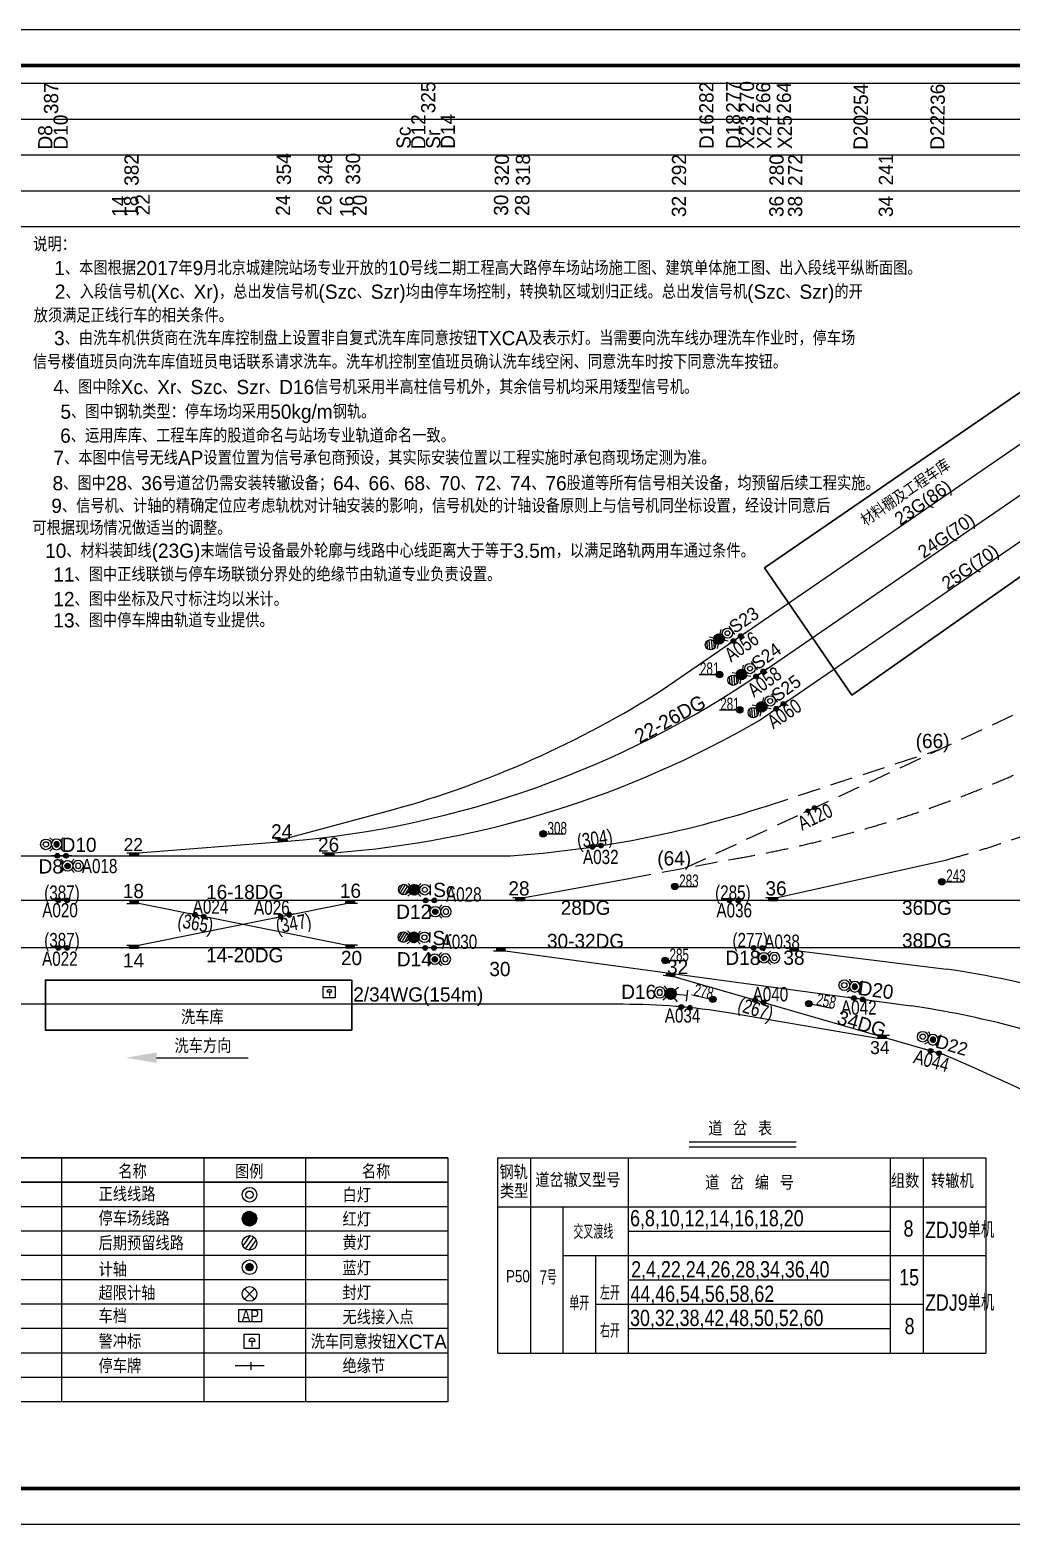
# Model space of a CAD drawing. Header units: inches. Extents: x -1128797 to -980297, y 1991282 to 2033282.
# Drawn here: x -1088030 to -1060446, y 1991282 to 2033282 of the extents above; entities that cross this region are included whole.
import ezdxf
from ezdxf.enums import TextEntityAlignment as Align

# ---------------------------------------------------------------- set-up
doc = ezdxf.new("R2010")
doc.units = ezdxf.units.IN
doc.header["$MEASUREMENT"] = 0
doc.linetypes.add('DASHED', pattern=[19.05, 12.7, -6.35])
for name, color, linetype in [('1', 1, 'Continuous'), ('10号线车辆段', 6, 'Continuous'), ('Kbh主线_左线Xjj', 6, 'Continuous'), ('PUB_TITLE', 4, 'Continuous'), ('ZC-PM-线路', 5, 'Continuous'), ('信号机', 7, 'Continuous'), ('信号电缆径路', 1, 'Continuous'), ('图例说明', 7, 'Continuous'), ('坐标值', 3, 'Continuous'), ('排水沟', 4, 'Continuous'), ('警冲标', 10, 'Continuous')]:
    doc.layers.add(name, color=color, linetype=linetype)
doc.styles.add('XH', font='sss.shx', dxfattribs={"width": 0.8, "height": 600, "bigfont": 'hztxt10.shx'})

# ---------------------------------------------------------------- blocks, each defined once
blk = doc.blocks.new('DC')
at = {"layer": '1', "color": 1}
for p, q in [((-1, 1), (-1, 0)), ((-1, 1), (2, 1)), ((-1, 0.87), (2, 0.87)), ((-1, 0.75), (2, 0.75)), ((-1, 0.62), (2, 0.62)), ((-1, 0.5), (2, 0.5)), ((-1, 0.37), (2, 0.37)), ((-1, 0.25), (2, 0.25)), ((-1, 0.12), (2, 0.12)), ((-1, 0), (2, 0)), ((2, 0), (2, 1))]:
    blk.add_line(p, q, dxfattribs=at)
blk = doc.blocks.new('dc2')
at = {"layer": '1'}
blk.add_line((-0.04, 0.24), (-1.02, 0.24), dxfattribs=at)
at = {"layer": '1', "xscale": 0.2449999999999999, "yscale": 0.2449999999999999, "zscale": 0.2449999999999999, "rotation": 180}
blk.add_blockref('DC', (-0.53, 0.24), dxfattribs=at)
blk = doc.blocks.new('A$C199A22AE')
h = blk.add_hatch(color=256)
edge = h.paths.add_edge_path()
edge.add_arc((0.5, 0.5), 0.5, 0, 360)
blk.add_circle((0.5, 0.5), 0.5)
blk = doc.blocks.new('A$C1831496E')
h = blk.add_hatch(color=256)
edge = h.paths.add_edge_path()
edge.add_arc((-0.02, 0.24), 0.29, 0, 360)
h = blk.add_hatch(color=256)
edge = h.paths.add_edge_path()
edge.add_arc((1.07, 0.24), 0.29, 0, 360)
blk.add_line((1.79, 0.24, 0), (-0.75, 0.24, 0))
for centre in [(-0.02, 0.24, 0), (1.07, 0.24, 0)]:
    blk.add_circle(centre, 0.29)
at = {"extrusion": (0, 0, -1), "xscale": 0.4528741833909234, "yscale": 0.4528741833909234, "zscale": -0.4528741833907494, "rotation": 180}
for p in [(0.25, 0.47, 0), (-0.84, 0.47, 0)]:
    blk.add_blockref('A$C199A22AE', p, dxfattribs=at)
blk = doc.blocks.new('BD')
at = {"layer": '1', "color": 7}
for radius in [1.5, 0.75]:
    blk.add_circle((0, 0), radius, dxfattribs=at)
blk = doc.blocks.new('*X25')
at = {"color": 0}
for p, q in [((-1.5, 0.06), (0.7, 1.33)), ((-1.5, -0.06), (0.8, 1.27)), ((-1.49, 0.18), (0.59, 1.38)), ((-1.49, -0.17), (0.89, 1.21)), ((-1.47, 0.31), (0.47, 1.43)), ((-1.47, -0.27), (0.97, 1.14)), ((-1.45, -0.38), (1.05, 1.07)), ((-1.43, 0.44), (0.33, 1.46)), ((-1.42, -0.48), (1.12, 0.99)), ((-1.39, -0.57), (1.19, 0.92)), ((-1.38, 0.59), (0.18, 1.49)), ((-1.35, -0.66), (1.25, 0.83)), ((-1.3, 0.75), (0, 1.5)), ((-1.3, -0.75), (1.3, 0.75)), ((-1.25, -0.83), (1.35, 0.66)), ((-1.19, -0.92), (1.39, 0.57)), ((-1.17, 0.94), (-0.23, 1.48)), ((-1.12, -0.99), (1.42, 0.48)), ((-1.05, -1.07), (1.45, 0.38)), ((-0.97, -1.14), (1.47, 0.27)), ((-0.89, -1.21), (1.49, 0.17)), ((-0.8, -1.27), (1.5, 0.06)), ((-0.7, -1.33), (1.5, -0.06)), ((-0.59, -1.38), (1.49, -0.18)), ((-0.47, -1.43), (1.47, -0.31)), ((-0.33, -1.46), (1.43, -0.44)), ((-0.18, -1.49), (1.38, -0.59)), ((0, -1.5), (1.3, -0.75)), ((0.23, -1.48), (1.17, -0.94))]:
    blk.add_line(p, q, dxfattribs=at)
blk = doc.blocks.new('A$C76D6792C')
at = {"color": 0}
blk.add_line((0, 0), (-2.64, 0), dxfattribs=at)
at = {"layer": '1', "color": 1}
for p, q in [((-4.89, 0.93), (-5.69, 1.73)), ((-2.23, 1.73), (-3.03, 0.93)), ((-4.89, -0.93), (-5.69, -1.73)), ((-3.03, -0.93), (-2.23, -1.73))]:
    blk.add_line(p, q, dxfattribs=at)
at = {"layer": '1', "color": 7}
blk.add_line((0, -1.32), (0, 1.32), dxfattribs=at)
at = {"layer": '1', "color": 1}
blk.add_circle((-3.96, 0), 1.32, dxfattribs=at)
at = {"layer": '1', "color": 7, "extrusion": (0, 0, -1), "xscale": 0.8797799999993003, "yscale": 0.8797799999993003, "zscale": -0.8797799999999998, "rotation": 180}
blk.add_blockref('BD', (6.6, 0), dxfattribs=at)
at = {"layer": '1', "color": 1, "extrusion": (0, 0, -1), "xscale": 0.8797799999993003, "yscale": 0.8797799999993003, "zscale": -0.8797799999999998, "rotation": 180}
blk.add_blockref('*X25', (3.96, 0), dxfattribs=at)
blk = doc.blocks.new('UD')
at = {"layer": '1', "color": 2}
for p, q in [((0.1149, 1.4857), (-1.3549, -0.6305)), ((0.8607, 1.2175), (-0.8771, -1.2175)), ((1.3386, 0.6378), (-0.1312, -1.4784))]:
    blk.add_line(p, q, dxfattribs=at)
blk.add_circle((0, 0), 1.5, dxfattribs=at)
blk = doc.blocks.new('*X65')
at = {"color": 0}
for p, q in [((-0.75, 0.03), (0.35, 0.66)), ((-0.75, -0.08), (0.45, 0.6)), ((-0.73, 0.15), (0.23, 0.71)), ((-0.73, -0.19), (0.53, 0.53)), ((-0.69, 0.29), (0.09, 0.74)), ((-0.69, -0.29), (0.59, 0.46)), ((-0.65, -0.38), (0.65, 0.38)), ((-0.59, -0.46), (0.69, 0.29)), ((-0.58, 0.47), (-0.12, 0.74)), ((-0.53, -0.53), (0.73, 0.19)), ((-0.45, -0.6), (0.75, 0.08)), ((-0.35, -0.66), (0.75, -0.03)), ((-0.23, -0.71), (0.73, -0.15)), ((-0.09, -0.74), (0.69, -0.29)), ((0.12, -0.74), (0.58, -0.47))]:
    blk.add_line(p, q, dxfattribs=at)
blk = doc.blocks.new('*X66')
at = {"color": 0}
for p, q in [((-1.5, 0.06), (0.7, 1.33)), ((-1.5, -0.06), (0.8, 1.27)), ((-1.49, 0.18), (0.59, 1.38)), ((-1.49, -0.17), (0.89, 1.21)), ((-1.47, 0.31), (0.47, 1.43)), ((-1.47, -0.27), (0.97, 1.14)), ((-1.45, -0.38), (1.05, 1.07)), ((-1.43, 0.44), (0.33, 1.46)), ((-1.42, -0.48), (1.12, 0.99)), ((-1.39, -0.57), (1.19, 0.92)), ((-1.38, 0.59), (0.18, 1.49)), ((-1.35, -0.66), (1.25, 0.83)), ((-1.3, 0.75), (0, 1.5)), ((-1.3, -0.75), (1.3, 0.75)), ((-1.25, -0.83), (1.35, 0.66)), ((-1.19, -0.92), (1.39, 0.57)), ((-1.17, 0.94), (-0.23, 1.48)), ((-1.12, -0.99), (1.42, 0.48)), ((-1.05, -1.07), (1.45, 0.38)), ((-0.97, -1.14), (1.47, 0.27)), ((-0.89, -1.21), (1.49, 0.17)), ((-0.8, -1.27), (1.5, 0.06)), ((-0.7, -1.33), (1.5, -0.06)), ((-0.59, -1.38), (1.49, -0.18)), ((-0.47, -1.43), (1.47, -0.31)), ((-0.33, -1.46), (1.43, -0.44)), ((-0.18, -1.49), (1.38, -0.59)), ((0, -1.5), (1.3, -0.75)), ((0.23, -1.48), (1.17, -0.94))]:
    blk.add_line(p, q, dxfattribs=at)
blk = doc.blocks.new('fd')
at = {"layer": '1', "color": 7}
for p, q in [((1.05, 1.06), (-1.06, -1.06)), ((-1.05, 1.05), (1.04, -1.08))]:
    blk.add_line(p, q, dxfattribs=at)
blk.add_circle((0, 0), 1.5, dxfattribs=at)
blk = doc.blocks.new('*X23')
at = {"color": 0}
for p, q in [((-0.75, 0.03), (0.35, 0.66)), ((-0.75, -0.08), (0.45, 0.6)), ((-0.73, 0.15), (0.23, 0.71)), ((-0.73, -0.19), (0.53, 0.53)), ((-0.69, 0.29), (0.09, 0.74)), ((-0.69, -0.29), (0.59, 0.46)), ((-0.65, -0.38), (0.65, 0.38)), ((-0.59, -0.46), (0.69, 0.29)), ((-0.58, 0.47), (-0.12, 0.74)), ((-0.53, -0.53), (0.73, 0.19)), ((-0.45, -0.6), (0.75, 0.08)), ((-0.35, -0.66), (0.75, -0.03)), ((-0.23, -0.71), (0.73, -0.15)), ((-0.09, -0.74), (0.69, -0.29)), ((0.12, -0.74), (0.58, -0.47))]:
    blk.add_line(p, q, dxfattribs=at)
blk = doc.blocks.new('A$C216F6034')
at = {"layer": '1', "color": 5}
for p, q in [((-8.67, 2.2), (-7.95, 1.48)), ((-8.34, 1.86), (-8.34, -0.78)), ((-5.36, 2.2), (-6.08, 1.48)), ((-7.95, -0.39), (-8.67, -1.11)), ((-6.08, -0.39), (-5.36, -1.11))]:
    blk.add_line(p, q, dxfattribs=at)
for radius in [1.32, 0.66]:
    blk.add_circle((-7.02, 0.54), radius, dxfattribs=at)
at = {"layer": '1', "color": 5, "extrusion": (0, 0, -1), "xscale": 0.8797799999993003, "yscale": 0.8797799999993003, "zscale": -0.8797799999994991, "rotation": 180}
blk.add_blockref('*X23', (7.02, 0.54), dxfattribs=at)
at = {"layer": '1', "color": 7, "xscale": -0.8797799999993003, "yscale": 0.8797799999995277, "zscale": 0.8797799999994991}
blk.add_blockref('BD', (-4.38, 0.54), dxfattribs=at)
blk = doc.blocks.new('*X14')
at = {"color": 0}
for p, q in [((-1.5, 0.06), (0.7, 1.33)), ((-1.5, -0.06), (0.8, 1.27)), ((-1.49, 0.18), (0.59, 1.38)), ((-1.49, -0.17), (0.89, 1.21)), ((-1.47, 0.31), (0.47, 1.43)), ((-1.47, -0.27), (0.97, 1.14)), ((-1.45, -0.38), (1.05, 1.07)), ((-1.43, 0.44), (0.33, 1.46)), ((-1.42, -0.48), (1.12, 0.99)), ((-1.39, -0.57), (1.19, 0.92)), ((-1.38, 0.59), (0.18, 1.49)), ((-1.35, -0.66), (1.25, 0.83)), ((-1.3, 0.75), (0, 1.5)), ((-1.3, -0.75), (1.3, 0.75)), ((-1.25, -0.83), (1.35, 0.66)), ((-1.19, -0.92), (1.39, 0.57)), ((-1.17, 0.94), (-0.23, 1.48)), ((-1.12, -0.99), (1.42, 0.48)), ((-1.05, -1.07), (1.45, 0.38)), ((-0.97, -1.14), (1.47, 0.27)), ((-0.89, -1.21), (1.49, 0.17)), ((-0.8, -1.27), (1.5, 0.06)), ((-0.7, -1.33), (1.5, -0.06)), ((-0.59, -1.38), (1.49, -0.18)), ((-0.47, -1.43), (1.47, -0.31)), ((-0.33, -1.46), (1.43, -0.44)), ((-0.18, -1.49), (1.38, -0.59)), ((0, -1.5), (1.3, -0.75)), ((0.23, -1.48), (1.17, -0.94))]:
    blk.add_line(p, q, dxfattribs=at)
blk = doc.blocks.new('A$C21460DC9')
at = {"color": 0}
blk.add_line((0, 0.3, 0), (0, 2.19, 0), dxfattribs=at)
at = {"color": 2}
for p, q in [((3.86, 0.95, 0), (4.51, 2.15, 0)), ((4.11, 0.53, 0), (5.01, 2.13, 0)), ((4.51, 0.32, 0), (5.41, 1.9, 0)), ((4.97, 0.34, 0), (5.64, 1.52, 0))]:
    blk.add_line(p, q, dxfattribs=at)
at = {"color": 0}
for radius in [0.948, 0.446]:
    blk.add_circle((0.95, 1.24, 0), radius, dxfattribs=at)
at = {"color": 2}
blk.add_circle((4.74, 1.24, 0), 0.948, dxfattribs=at)
at = {"layer": '1', "color": 1}
blk.add_circle((2.85, 1.24, 0), 0.95, dxfattribs=at)
at = {"layer": '1', "color": 1, "extrusion": (0, 0, -1), "xscale": 0.6334415999995145, "yscale": 0.6334415999995145, "zscale": -0.6334415999999968}
blk.add_blockref('*X14', (-2.85, 1.24, 0), dxfattribs=at)
blk = doc.blocks.new('*X20')
at = {"color": 0}
for p, q in [((-1.5, 0.06), (0.7, 1.33)), ((-1.5, -0.06), (0.8, 1.27)), ((-1.49, 0.18), (0.59, 1.38)), ((-1.49, -0.17), (0.89, 1.21)), ((-1.47, 0.31), (0.47, 1.43)), ((-1.47, -0.27), (0.97, 1.14)), ((-1.45, -0.38), (1.05, 1.07)), ((-1.43, 0.44), (0.33, 1.46)), ((-1.42, -0.48), (1.12, 0.99)), ((-1.39, -0.57), (1.19, 0.92)), ((-1.38, 0.59), (0.18, 1.49)), ((-1.35, -0.66), (1.25, 0.83)), ((-1.3, 0.75), (0, 1.5)), ((-1.3, -0.75), (1.3, 0.75)), ((-1.25, -0.83), (1.35, 0.66)), ((-1.19, -0.92), (1.39, 0.57)), ((-1.17, 0.94), (-0.23, 1.48)), ((-1.12, -0.99), (1.42, 0.48)), ((-1.05, -1.07), (1.45, 0.38)), ((-0.97, -1.14), (1.47, 0.27)), ((-0.89, -1.21), (1.49, 0.17)), ((-0.8, -1.27), (1.5, 0.06)), ((-0.7, -1.33), (1.5, -0.06)), ((-0.59, -1.38), (1.49, -0.18)), ((-0.47, -1.43), (1.47, -0.31)), ((-0.33, -1.46), (1.43, -0.44)), ((-0.18, -1.49), (1.38, -0.59)), ((0, -1.5), (1.3, -0.75)), ((0.23, -1.48), (1.17, -0.94))]:
    blk.add_line(p, q, dxfattribs=at)
blk = doc.blocks.new('A$C7DE56582')
at = {"color": 0}
blk.add_line((0, -3.63), (0, -1.23), dxfattribs=at)
at = {"color": 2}
for p, q in [((4.87, -2.81), (5.69, -1.28)), ((5.18, -3.34), (6.32, -1.31)), ((5.69, -3.6), (6.83, -1.6)), ((6.27, -3.58), (7.12, -2.08))]:
    blk.add_line(p, q, dxfattribs=at)
at = {"color": 0}
for radius in [1.2, 0.563]:
    blk.add_circle((1.2, -2.43), radius, dxfattribs=at)
at = {"color": 2}
blk.add_circle((5.99, -2.43), 1.2, dxfattribs=at)
at = {"layer": '1', "color": 1}
for p, q in [((2.74, -1.58), (2.02, -0.86)), ((2.02, -4), (2.74, -3.28)), ((4.44, -1.58), (5.16, -0.86)), ((4.44, -3.28), (5.16, -4))]:
    blk.add_line(p, q, dxfattribs=at)
blk.add_circle((3.59, -2.43), 1.2, dxfattribs=at)
at = {"layer": '1', "color": 1, "extrusion": (0, 0, -1), "xscale": 0.7997999999993226, "yscale": 0.7997999999993226, "zscale": -0.7998000000000001}
blk.add_blockref('*X20', (-3.59, -2.43), dxfattribs=at)

msp = doc.modelspace()

# ---------------------------------------------------------------- hatches: boundary and pattern name
h = msp.add_hatch(color=8)
edge = h.paths.add_edge_path()
edge.add_arc((-1066160.9049, 2011331.87313), 54.41956, 0, 360)
h = msp.add_hatch(color=8)
edge = h.paths.add_edge_path()
edge.add_arc((-1065975.91694, 2011418.04379), 54.41956, 0, 360)
at = {"layer": '警冲标'}
h = msp.add_hatch(color=2, dxfattribs=at)
edge = h.paths.add_edge_path()
edge.add_arc((-1068645.0849, 2015158.65159), 91.42857, 0, 360)
h = msp.add_hatch(color=2, dxfattribs=at)
edge = h.paths.add_edge_path()
edge.add_arc((-1068075.57107, 2014167.28249), 91.42857, 0, 360)
h = msp.add_hatch(color=2, dxfattribs=at)
edge = h.paths.add_edge_path()
edge.add_arc((-1073603.90023, 2010686.69024), 91.42857, 0, 360)
h = msp.add_hatch(color=2, dxfattribs=at)
edge = h.paths.add_edge_path()
edge.add_arc((-1069901.47976, 2009207.80162), 91.42857, 0, 360)
h = msp.add_hatch(color=2, dxfattribs=at)
edge = h.paths.add_edge_path()
edge.add_arc((-1062395.26978, 2009339.02843), 91.42857, 0, 360)
h = msp.add_hatch(color=2, dxfattribs=at)
edge = h.paths.add_edge_path()
edge.add_arc((-1070175.03198, 2007127.23781), 91.42857, 0, 360)
h = msp.add_hatch(color=2, dxfattribs=at)
edge = h.paths.add_edge_path()
edge.add_arc((-1068830.27051, 2006032.14941), 91.42857, 0, 360)
h = msp.add_hatch(color=2, dxfattribs=at)
edge = h.paths.add_edge_path()
edge.add_arc((-1066131.02209, 2005910.42488), 91.42857, 0, 360)

# ---------------------------------------------------------------- linework, layer by layer
at = {"color": 8}
msp.add_line((-1065852.59163, 2011475.49089, -0.0008), (-1066284.23013, 2011274.4261, -0.0008), dxfattribs=at)
at = {"color": 7}
for p, q in [((-1082255.27817, 1995736.3192, -0.00047), (-1081441.3393, 1995736.3192, -0.00047)), ((-1081818.81316, 1995837.2952, -0.00047), (-1081818.81316, 1995619.50921, -0.00047))]:
    msp.add_line(p, q, dxfattribs=at)
at = {"color": 0}
for points, elevation in [([(-1079783.19693, 2006396.12619), (-1079447.26782, 2006396.12619), (-1079447.26782, 2006076.30187), (-1079783.19693, 2006076.30187)], 0.00047), ([(-1089999.24451, 2001575.36937), (-1076284.96821, 2001575.36937), (-1076284.96821, 1996775.36937), (-1089999.24451, 1996775.36937)], -0.00047), ([(-1089999.24451, 2000889.65508), (-1076284.96821, 2000889.65508), (-1076284.96821, 1996089.65508), (-1089999.24451, 1996089.65508)], -0.00047), ([(-1082003.18591, 1996616.97729), (-1081583.27453, 1996616.97729), (-1081583.27453, 1996217.19689), (-1082003.18591, 1996217.19689)], 0.00073)]:
    msp.add_lwpolyline(points, close=True, dxfattribs=dict(at, elevation=elevation))
at = {"color": 8}
for centre in [(-1066160.9049, 2011331.87313, -0.0008), (-1065975.91694, 2011418.04379, -0.0008)]:
    msp.add_circle(centre, 54.41956, dxfattribs=at)
at = {"layer": '1', "color": 7}
msp.add_line((-1125797.40571, 2031781.5788), (-981744.21501, 2031781.5788, 0.00078), dxfattribs=at)
at = {"layer": '1', "color": 1}
for p, q in [((-1077317.48723, 2009206.68507, -0.00095), (-1077399.6454, 2009291.93734, -0.00095)), ((-1077120.95192, 2009203.05268, -0.00095), (-1077035.69965, 2009285.21085, -0.00095)), ((-1077406.37188, 2008927.99159, -0.00095), (-1077321.11962, 2009010.14976, -0.00095)), ((-1077124.58431, 2009006.51737, -0.00095), (-1077042.42614, 2008921.2651, -0.00095)), ((-1077420.11657, 2007591.57145, 0.00063), (-1077334.8643, 2007673.72962, 0.00063)), ((-1077331.23191, 2007870.26493, 0.00063), (-1077413.39008, 2007955.5172, 0.00063)), ((-1077138.32899, 2007670.09723, 0.00063), (-1077056.17082, 2007584.84497, 0.00063)), ((-1077134.6966, 2007866.63254, 0.00063), (-1077049.44433, 2007948.79071, 0.00063))]:
    msp.add_line(p, q, dxfattribs=at)
at = {"layer": '1', "color": 0, "extrusion": (0, 0, -1)}
for p, q in [((-1069501.08155, 2002028.55623, -0.00047), (-1066489.79144, 2002028.55897, -0.00047)), ((-1069501.0814, 2001885.5108, -0.00047), (-1066489.79129, 2001885.51354, -0.00047)), ((-1074872.45427, 2001575.36937, -0.00047), (-1061158.16554, 2001575.37913, -0.00107)), ((-1073958.16765, 2001575.36993, -0.00077), (-1073958.16277, 1996089.64773, -0.00077)), ((-1071215.3101, 2001575.37171, -0.00047), (-1071215.30522, 1996089.64951, -0.00047)), ((-1063843.85716, 2001575.37648, -0.0006), (-1063843.85223, 1996089.65428, -0.0006)), ((-1062917.02064, 2001575.37708, -0.00047), (-1062917.01576, 1996089.65488, -0.00047)), ((-1073043.88128, 2000203.9449, -0.00047), (-1073043.87729, 1996089.64832, -0.00047)), ((-1072129.59501, 1998832.5145, -0.00126), (-1072129.59189, 1996089.64892, -0.00126)), ((-1072129.59501, 1998832.5145, 0.00002), (-1072129.59189, 1996089.64892, -0.00127))]:
    msp.add_line(p, q, dxfattribs=at)
at = {"layer": '1', "color": 0}
for p, q in [((-1076284.96821, 2001575.36937, -0.00047), (-1089999.24451, 2001575.36937, -0.00047)), ((-1087142.10636, 2001575.36937, -0.00107), (-1087142.10636, 1994718.22651, -0.00107)), ((-1083142.10636, 2001575.36937, -0.00107), (-1083142.10636, 1994718.22651, -0.00107)), ((-1080284.96821, 2001575.36937, -0.00047), (-1080284.96821, 1994718.22651, -0.00219)), ((-1074872.4497, 1996089.64714, -0.00047), (-1074872.45427, 2001575.36937, -0.00047)), ((-1061158.16554, 2001575.37822, -0.00107), (-1061158.16066, 1996089.65601, -0.00107)), ((-1076284.96821, 2000889.65508, -0.00047), (-1089999.24451, 2000889.65508, -0.00047)), ((-1087142.10636, 2000889.65508, -0.00107), (-1087142.10636, 1994718.22651, -0.00107)), ((-1083142.10636, 2000889.65508, -0.00107), (-1083142.10636, 1994718.22651, -0.00107)), ((-1080284.96821, 2000910.32979, -0.00167), (-1080284.96821, 1994718.22651, -0.00167)), ((-1076284.96821, 2000203.94079, -0.00047), (-1089999.24451, 2000203.94079, -0.00047)), ((-1074872.45336, 2000203.94374, -0.00107), (-1061158.16456, 2000203.95262, -0.00107)), ((-1076284.96821, 1999518.22651, -0.00047), (-1089999.24451, 1999518.22651, -0.00047)), ((-1071215.30863, 1999518.22946, -0.00107), (-1063843.85568, 1999518.23423, -0.00107)), ((-1076284.96821, 1998832.51222, -0.00047), (-1089999.24451, 1998832.51222, -0.00047)), ((-1073043.88028, 1998832.51394, -0.00107), (-1061158.16359, 1998832.52163, -0.00107)), ((-1076284.96821, 1998146.79794, -0.00047), (-1089999.24451, 1998146.79794, -0.00047)), ((-1071215.30766, 1998146.80076, -0.00107), (-1063843.85469, 1998146.80553, -0.00107)), ((-1076284.96821, 1997461.08365, -0.00047), (-1089999.24451, 1997461.08365, -0.00047)), ((-1076284.96821, 1997461.08365, -0.00047), (-1089999.24451, 1997461.08365, -0.00047)), ((-1072129.59397, 1997461.08592, -0.00107), (-1062917.01771, 1997461.09188, -0.00107)), ((-1071215.30668, 1996775.37217, -0.00107), (-1063843.8537, 1996775.37694, -0.00107)), ((-1087142.10636, 1996089.65508, -0.00107), (-1087142.10636, 1995403.94079, -0.00047)), ((-1083142.10636, 1996089.65508, -0.00107), (-1083142.10636, 1995403.94079, -0.00047)), ((-1080284.96821, 1996089.65508, -0.00167), (-1080284.96821, 1995403.94079, -0.00047)), ((-1076284.96821, 1996089.65508, -0.00047), (-1076284.96821, 1994718.22651, -0.00047)), ((-1074872.4497, 1996089.64714, -0.00107), (-1061158.16066, 1996089.65601, -0.00107)), ((-1073958.16375, 1996089.65601, -0.00107), (-1061158.16163, 1996089.65601, -0.00107)), ((-1076284.96821, 1995403.94079, -0.00047), (-1089999.24451, 1995403.94079, -0.00047)), ((-1076284.96821, 1994718.22651, -0.00047), (-1089999.24451, 1994718.22651, -0.00047))]:
    msp.add_line(p, q, dxfattribs=at)
at = {"layer": '1', "color": 1}
msp.add_lwpolyline([(-980297.40571, 2033281.5788), (-1128797.40571, 2033281.5788), (-1128797.40571, 1991281.5788), (-980297.40571, 1991281.5788)], dxfattribs=at)
msp.add_circle((-1081857.66152, 1999864.22061, -0.00077), 205.66286, dxfattribs=at)
at = {"layer": '1', "color": 5}
for radius in [205.66286, 102.83143]:
    msp.add_circle((-1081855.50666, 1998502.03624, 0.00013), radius, dxfattribs=at)
at = {"layer": '10号线车辆段', "color": 5, "lineweight": 30, "ltscale": 30}
msp.add_line((-1078981.34882, 2005208.64857, -0.00694), (-1078981.35656, 2006532.12427, -0.00694), dxfattribs=at)
for points, elevation in [([(-1056703.13509, 2025491.91008), (-1067377.51693, 2018159.43225), (-1064920.32402, 2014582.33103), (-1054287.34925, 2022053.98414)], -0.00063), ([(-1078981.35095, 2005169.44524), (-1087595.31052, 2005169.41314), (-1087595.31881, 2006573.90841), (-1078981.36726, 2006573.97208)], -0.00303), ([(-1078981.35095, 2005169.38287), (-1087595.31052, 2005169.41314), (-1087595.30283, 2006573.90841), (-1078981.35128, 2006573.90971)], -0.00184)]:
    msp.add_lwpolyline(points, close=True, dxfattribs=dict(at, elevation=elevation))
for points, elevation in [([(-1078981.34992, 2005376.02653), (-1078981.35362, 2005773.55623)], -0.00303), ([(-1078981.34321, 2005375.96415), (-1078981.34328, 2005773.49386)], -0.00184)]:
    msp.add_lwpolyline(points, dxfattribs=dict(at, elevation=elevation))
at = {"layer": 'PUB_TITLE', "color": 1, "const_width": 100}
for points in [[(-1126297.40571, 1992281.5788), (-981297.40571, 1992281.5788), (-981297.40571, 2032281.5788), (-1126297.40571, 2032281.5788)], [(-981297.40571, 2032281.5788), (-1126297.40571, 2032281.5788), (-1126297.40571, 1992281.5788), (-981297.40571, 1992281.5788)]]:
    msp.add_lwpolyline(points, dxfattribs=at)
at = {"layer": 'ZC-PM-线路', "color": 1, "linetype": 'ByBlock'}
for p, q in [((-1070223.76796, 2014748.71663, -0.00007), (-1053497.34072, 2026238.48339, -0.00068)), ((-1067660.30642, 2015079.47039, -0.00006), (-1055763.31825, 2023251.78456, -0.00006)), ((-1067526.98699, 2013872.11305, -0.00007), (-1055162.6135, 2022365.48493, 0.00051)), ((-1080802.44104, 2010558.55561, -0.00053), (-1077845.06549, 2011358.88072, 0.00066)), ((-1084975.15678, 2010149.30436, -0.00006), (-1080796.06229, 2010477.25989, -0.00006)), ((-1109906.18218, 2010067.69089, -0.00006), (-1074520.32132, 2010067.78699, -0.00006)), ((-1067014.73699, 2008894.05641, -0.00095), (-1062255.08531, 2009957.89578, -0.00095)), ((-1074121.36174, 2008893.96304, -0.00095), (-1071196.81754, 2009433.13039, -0.00095)), ((-1084979.10741, 2007557.41591, -0.00076), (-1079148.76886, 2008727.50633, -0.00005)), ((-1079147.40116, 2007557.41591, -0.00076), (-1084977.73971, 2008727.50633, -0.00005)), ((-1074665.46379, 2007394.35652, -0.00005), (-1063253.36388, 2005845.65894, -0.00005)), ((-1066416.98821, 2007394.28505, -0.00095), (-1062262.80369, 2006882.39638, -0.00005)), ((-1069899.07533, 2006665.23298, -0.00005), (-1062375.69131, 2004486.93584, -0.00005)), ((-1071352.64466, 2005892.94092, -0.00005), (-1113815.10252, 2005892.80954, -0.00005)), ((-1064189.11988, 2004931.44484, 0.00052), (-1068391.74887, 2005655.87763, 0.00052))]:
    msp.add_line(p, q, dxfattribs=at)
at = {"layer": 'ZC-PM-线路', "color": 8, "linetype": 'DASHED', "ltscale": 50}
for p, q in [((-1069608.39621, 2009725.97086, -0.00095), (-1048781.60997, 2019427.45539, -0.00005)), ((-1067325.41923, 2011465.78712, -0.00006), (-1062470.20128, 2013051.06802, -0.00006)), ((-1071196.81754, 2009433.13039, -0.00095), (-1068272.27333, 2009972.29774, -0.00095))]:
    msp.add_line(p, q, dxfattribs=at)
at = {"layer": 'ZC-PM-线路', "color": 1, "linetype": 'ByBlock', "elevation": -0.00095}
for points in [[(-983308.72023, 2008813.85785), (-1102210.53555, 2008813.19907)], [(-1036765.87679, 2007476.01955), (-1035546.77279, 2007475.82666), (-1102210.53555, 2007475.83449)]]:
    msp.add_lwpolyline(points, dxfattribs=at)
at = {"layer": 'ZC-PM-线路', "color": 1, "linetype": 'ByBlock'}
for centre, radius, start, end in [((-1083059.91241, 2037978.10494, -0.00053), 27593.86699, 274.705937324, 304.46055648), ((-1085313.74034, 2038412.86718, 0.00061), 28065.98096, 285.432997231, 302.524527824), ((-1081671.67458, 2038239.87048, -0.00007), 28175.51755, 274.450796754, 300.133765891), ((-1076545.48412, 2039703.94896, -0.00006), 29705.27529, 273.909182906, 288.082419727), ((-1065797.40872, 1982139.29865, -0.00005), 24994.28571, 73.740177278, 81.870177265), ((-1071392.56091, 1986785.21955, 0.0011), 19107.76307, 80.964479767, 89.880308612), ((-1066787.96892, 1981102.56121, -0.00005), 24994.28571, 68.393198035, 81.870177265), ((-1085906.77147, 1948508.48341, -0.00005), 60723.13291, 54.9761355205, 67.2000821734)]:
    msp.add_arc(centre, radius, start, end, dxfattribs=at)
at = {"layer": 'ZC-PM-线路', "color": 8, "linetype": 'DASHED', "ltscale": 50}
for centre, radius, start, end in [((-1073931.46621, 2043281.76478, -0.00095), 33786.78823, 279.642333519, 295.518816456), ((-1069281.69289, 2036224.50133, 0.00176), 27190.21481, 284.976576082, 292.871295056)]:
    msp.add_arc(centre, radius, start, end, dxfattribs=at)
at = {"layer": '信号电缆径路', "color": 240}
for p, q in [((-1079682.5142, 2006245.17004, 0.00047), (-1079539.2565, 2006245.17004, 0.00047)), ((-1079610.88535, 2006245.17004, 0.00047), (-1079610.88535, 2006122.65342, 0.00047)), ((-1081877.33251, 1996428.2821, 0.00073), (-1081698.26038, 1996428.2821, 0.00073)), ((-1081787.79644, 1996428.2821, 0.00073), (-1081787.79644, 1996275.13632, 0.00073))]:
    msp.add_line(p, q, dxfattribs=at)
at = {"layer": '信号电缆径路', "color": 0}
msp.add_line((-1084470.14877, 2004391.00163, 0.01757), (-1081895.70866, 2004391.00163, 0.01836), dxfattribs=at)
at = {"layer": '信号电缆径路', "color": 240}
for centre, radius in [((-1079610.88535, 2006234.78267, 0.00047), 72.3781), ((-1081787.79644, 1996415.29789, 0.00073), 90.47263)]:
    msp.add_arc(centre, radius, 8.251314588, 171.748685412, dxfattribs=at)
at = {"layer": '信号电缆径路', "color": 0}
msp.add_solid([(-1084470.14877, 2004534.96871, 0.01757), (-1084470.14877, 2004247.03454, 0.01757), (-1085333.95128, 2004391.00163, 0.01757)], dxfattribs=at)
at = {"layer": '图例说明', "color": 0, "ltscale": 3, "elevation": -0.00287}
msp.add_lwpolyline([(-1082152.52963, 1997311.31795), (-1081523.23475, 1997311.31795), (-1081523.23475, 1996968.46081), (-1082152.52963, 1996968.46081)], close=True, dxfattribs=at)
at = {"layer": '坐标值', "color": 0}
for p, q in [((-1124090.2035, 2030774.03189), (-981744.21501, 2030774.03189, 0.00079)), ((-1124832.29745, 2029766.48498), (-981744.21501, 2029766.48498, 0.00078)), ((-1124090.2035, 2028758.93808), (-981744.21501, 2028758.93808, 0.00079)), ((-1125797.40571, 2027751.39117), (-981744.21501, 2027751.39117, 0.00078))]:
    msp.add_line(p, q, dxfattribs=at)
at = {"layer": '排水沟', "color": 7, "elevation": -0.00303}
msp.add_lwpolyline([(-1078981.35513, 2006012.66823), (-1078981.35884, 2006490.62353)], dxfattribs=at)
at = {"layer": '排水沟', "elevation": -0.00184}
msp.add_lwpolyline([(-1078981.34331, 2006012.60586), (-1078981.34337, 2006490.56115)], dxfattribs=at)
at = {"layer": '警冲标', "color": 2}
for p, q in [((-1069211.70132, 2015158.65159, 0.00052), (-1068645.0849, 2015158.65159, 0.00052)), ((-1068642.18749, 2014167.28249, 0.00052), (-1068075.57107, 2014167.28249, 0.00052)), ((-1073603.90023, 2010686.69024, 0.00052), (-1072984.49768, 2010686.69024, 0.00052)), ((-1062395.26978, 2009339.02843, 0.00052), (-1061780.28445, 2009339.02843, 0.00052)), ((-1069901.47976, 2009207.80162, 0.00052), (-1069282.07721, 2009207.80162, 0.00052)), ((-1070175.03198, 2007127.23781, 0.00052), (-1069555.62943, 2007127.23781, 0.00052)), ((-1069421.29065, 2006163.18869, 0.00061), (-1068830.27051, 2006032.14941, 0.00061)), ((-1066131.02209, 2005910.42488, 0.00061), (-1065488.81141, 2005781.21353, 0.00061))]:
    msp.add_line(p, q, dxfattribs=at)
for centre in [(-1068645.0849, 2015158.65159, 0.00052), (-1068075.57107, 2014167.28249, 0.00052), (-1073603.90023, 2010686.69024, 0.00052), (-1069901.47976, 2009207.80162, 0.00052), (-1062395.26978, 2009339.02843, 0.00052), (-1070175.03198, 2007127.23781, 0.00052), (-1068830.27051, 2006032.14941, 0.00061), (-1066131.02209, 2005910.42488, 0.00061)]:
    msp.add_circle(centre, 91.42857, dxfattribs=at)

# ---------------------------------------------------------------- block references
at = {"lineweight": -3}
for p, xscale, yscale, zscale, rotation in [((-1068217.13242, 2016061.7413, -0.00017), 224.9485714280488, 224.9485714280488, 224.9485714280488, 34.43746913748777), ((-1067582.83532, 2015067.01182, -0.00009), 224.9485714280488, 224.9485714280488, 224.9485714280488, 34.55676920585192), ((-1067016.28025, 2014157.28543, -0.00007), 224.9485714280486, 224.9485714280486, 224.9485714280486, 34.54408746586201), ((-1072206.21515, 2010262.16027, -0.00009), 224.9485714295132, 224.9485714295132, 224.9485714295132, 8.779330526757008), ((-1083391.28775, 2008354.77825, 0.00045), 224.9485714295132, 224.9485714295132, 224.9485714295132, 348.4956990082932), ((-1080733.85312, 2008354.77825, 0.00045), -224.9485714295132, 224.9485714283009, 224.9485714285434, 11.5043009917069), ((-1067655.7402, 2005959.39376, -0.00008), 224.9485714295132, 224.9485714295132, 224.9485714295132, 343.9013229960386), ((-1064869.30914, 2006012.22273, -0.00008), 224.9485714295132, 224.9485714295132, 224.9485714295132, 351.4248745605479), ((-1069717.57786, 2005765.50051, -0.00008), 224.9485714295133, 224.9485714295133, 224.9485714295133, 354.3586198725781), ((-1062722.08198, 2004531.02204, -0.00008), 224.9485714295133, 224.9485714295133, 224.9485714295133, 343.8523203445145)]:
    msp.add_blockref('A$C1831496E', p, dxfattribs=dict(at, xscale=xscale, yscale=yscale, zscale=zscale, rotation=rotation))
at = {"color": 8, "extrusion": (0, 0, -1), "xscale": 84.89450049235091, "yscale": 84.89450049235091, "zscale": -84.89450049231827, "rotation": 155.0230654948058}
for p in [(1066217.30591, 2011352.42712, 0.0008), (1066032.31794, 2011438.59778, 0.0008)]:
    msp.add_blockref('A$C199A22AE', p, dxfattribs=at)
at = {"color": 0}
for name, p, xscale, yscale, zscale in [('A$C216F6034', (-1088074.21476, 2010326.53071, 0.00047), -113.1428571417786, 113.1428571431091, 113.142857142843), ('dc2', (-1085316.29258, 2010068.07442, -0.00006), -332.8391071538724, 332.8391071538724, 332.8391071537818), ('dc2', (-1079826.30695, 2010068.09067, -0.00006), -332.8391071538724, 332.8391071538724, 332.8391071537818), ('A$C216F6034', (-1086176.08458, 2009722.2017, 0.00047), 113.1428571417786, 113.1428571417786, 113.1428571417786), ('dc2', (-1074462.49755, 2008812.7331, -0.00095), -332.8391071538724, 332.8391071538724, 332.8391071537818), ('dc2', (-1067353.61728, 2008813.08996, -0.00095), -332.8391071538724, 332.8391071538724, 332.8391071537818), ('A$C216F6034', (-1075839.59297, 2008435.14357, -0.00042), 113.1428571417786, 113.1428571417786, 113.1428571417786), ('dc2', (-1085320.24322, 2007476.18597, -0.00076), -332.8391071538724, 332.8391071538724, 332.8391071537818), ('dc2', (-1078806.26536, 2007476.18597, -0.00076), 332.8391071538724, 332.8391071538724, 332.8391071538724), ('A$C216F6034', (-1075853.33766, 2007098.72343, 0.00116), 113.1428571417786, 113.1428571417786, 113.1428571417786), ('A$C216F6034', (-1066602.2917, 2007139.76933, -0.00042), 113.1428571417786, 113.1428571417786, 113.1428571417786)]:
    msp.add_blockref(name, p, dxfattribs=dict(at, xscale=xscale, yscale=yscale, zscale=zscale))
for name, p, xscale, yscale, zscale, rotation in [('dc2', (-1081136.1775, 2010450.88983, -0.00053), -332.8391071538724, 332.8391071538724, 332.8391071537818, 4.486442935705446), ('dc2', (-1085318.87552, 2008808.73627, -0.00005), 332.8391071538724, 332.8391071538724, 332.8391071538724, 180), ('dc2', (-1078807.63312, 2008808.73627, -0.00005), -332.8391071538724, 332.8391071538724, 332.839107153782, 180), ('dc2', (-1075006.5996, 2007475.58646, -0.00005), 332.8391071538724, 332.8391071538724, 332.8391071538724, 180), ('dc2', (-1066758.12401, 2007475.51498, -0.00095), 332.8391071538724, 332.8391071538724, 332.8391071538724, 180), ('dc2', (-1070228.57048, 2006791.92216, -0.00005), 332.8391071524931, 332.8391071524931, 332.8391071524931, 172.2717939276031), ('A$C76D6792C', (-1069555.51243, 2006137.8599, 0.00048), 116.9732571439773, 116.9732571439773, 116.9732571439773, 353.5553887646686), ('A$C216F6034', (-1065635.59526, 2006444.07461, 0.00048), -113.1428571417786, 113.1428571431091, 113.142857142843, 351.4248745605479), ('A$C216F6034', (-1063424.77503, 2005060.09002, 0.00048), -113.1428571417786, 113.1428571431091, 113.142857142843, 343.8523203445145), ('dc2', (-1063851.31179, 2004931.74638, 0.00052), 332.8391071543768, 332.8391071543768, 332.8391071543768, 0.0091283253375265)]:
    msp.add_blockref(name, p, dxfattribs=dict(at, xscale=xscale, yscale=yscale, zscale=zscale, rotation=rotation))
at = {"lineweight": -3, "xscale": 224.9485714295132, "yscale": 224.9485714295132, "zscale": 224.9485714295132}
for p in [(-1087253.01734, 2010013.76433, -0.00009), (-1087225.43405, 2008757.65476, -0.00098), (-1076900.22984, 2008758.2629, -0.00098), (-1087225.45698, 2007421.84407, -0.00098), (-1076913.97453, 2007421.84276, 0.0006)]:
    msp.add_blockref('A$C1831496E', p, dxfattribs=at)
at = {"color": 1, "lineweight": -3, "xscale": 224.9485714295132, "yscale": 224.9485714295132, "zscale": 224.9485714295132}
for p in [(-1068359.06862, 2008758.7851, -0.00098), (-1067678.38649, 2007421.84064, -0.00098)]:
    msp.add_blockref('A$C1831496E', p, dxfattribs=at)
at = {"layer": '1', "color": 0}
for p, xscale, yscale, zscale, rotation in [((-1068136.11677, 2016164.24739, -0.00119), 120.6857142863378, 120.6857142863378, 120.6857142863378, 214.4374652618396), ((-1067502.03328, 2015169.68637, -0.0011), 120.6857142863378, 120.6857142863378, 120.6857142863378, 214.5567653303012), ((-1066935.45549, 2014259.94209, -0.00108), 120.6857142863379, 120.6857142863379, 120.6857142863379, 214.5440835903234)]:
    msp.add_blockref('A$C7DE56582', p, dxfattribs=dict(at, xscale=xscale, yscale=yscale, zscale=zscale, rotation=rotation))
at = {"layer": '1', "color": 0, "xscale": 137.1085714282562, "yscale": 137.1085714282562, "zscale": 137.1085714282562}
for name, p in [('BD', (-1081855.50666, 2000540.84381, -0.00047)), ('UD', (-1081855.50666, 1999186.93911, -0.00047)), ('fd', (-1081855.50666, 1997750.45673, -0.00047))]:
    msp.add_blockref(name, p, dxfattribs=at)
at = {"layer": '1', "color": 1, "extrusion": (0, 0, -1), "xscale": 137.1085714282562, "yscale": 137.1085714282562, "zscale": -137.1085714285539}
msp.add_blockref('*X66', (1081857.66152, 1999864.22061, 0.00077), dxfattribs=at)
at = {"layer": '1', "color": 5, "extrusion": (0, 0, -1), "xscale": 137.1085714282562, "yscale": 137.1085714282562, "zscale": -137.1085714285394}
msp.add_blockref('*X65', (1081855.50666, 1998502.03624, -0.00013), dxfattribs=at)
at = {"layer": '信号机', "lineweight": -3, "xscale": 156.2249329969518, "yscale": 156.2249329969518, "zscale": 156.2249329969518, "rotation": 179.5513950510643}
for p in [(-1076775.73999, 2009304.56491, -0.00177), (-1076789.48467, 2007968.14477, -0.00019)]:
    msp.add_blockref('A$C21460DC9', p, dxfattribs=at)

# ---------------------------------------------------------------- texts
at = {"layer": '1', "color": 3, "style": 'XH'}
for s, p in [('387', (-1087234.39741, 2030913.04988, -0.00032)), ('325', (-1076631.7532, 2030938.01517)), ('282', (-1068812.71902, 2030930.84994)), ('277', (-1068057.79003, 2030951.12048)), ('270', (-1067673.24244, 2030951.12048)), ('266', (-1067216.9268, 2030924.52004)), ('264', (-1066633.39689, 2030925.55955)), ('254', (-1064468.14155, 2030875.19731)), ('236', (-1062309.60904, 2030875.19731)), ('D10', (-1086965.84663, 2029918.33202, -0.00033)), ('D12', (-1076910.28533, 2029928.19349, -0.00001)), ('D14', (-1076083.06658, 2029939.69349, -0.00001)), ('D16', (-1068810.24822, 2029932.34599, -0.00001)), ('D18', (-1068059.77008, 2029932.34599, -0.00001)), ('X23', (-1067667.72412, 2029932.34599, -0.00001)), ('X24', (-1067185.55045, 2029932.34599, -0.00001)), ('X25', (-1066609.88893, 2029932.34599, -0.00001)), ('D20', (-1064478.30429, 2029910.66544, -0.00048)), ('D22', (-1062319.77178, 2029910.66544, -0.00048)), ('D8', (-1087398.88397, 2029918.33202, -0.00033)), ('Sc', (-1077324.64629, 2029939.69349, -0.00001)), ('Sr', (-1076492.01289, 2029939.69349, -0.00001)), ('382', (-1084972.19364, 2028898.1576)), ('354', (-1080691.56466, 2028921.28576)), ('348', (-1079529.89521, 2028921.28576)), ('330', (-1078746.80934, 2028928.80104)), ('320', (-1074562.85436, 2028899.39727)), ('318', (-1073969.78142, 2028899.39727)), ('292', (-1069581.52509, 2028896.8913)), ('280', (-1066840.32812, 2028896.8913)), ('272', (-1066314.87599, 2028896.8913)), ('241', (-1063765.17509, 2028909.07214)), ('14', (-1085319.79838, 2028027.77703)), ('22', (-1084660.7941, 2028069.51529)), ('24', (-1080714.64088, 2028054.41133)), ('26', (-1079552.97143, 2028054.41133)), ('20', (-1078562.4667, 2028050.94426)), ('30', (-1074585.93058, 2028054.41133)), ('28', (-1073992.85764, 2028054.41133)), ('18', (-1084987.07169, 2028027.77703)), ('16', (-1078916.56226, 2028020.74851)), ('32', (-1069585.35022, 2028020.19668)), ('36', (-1066844.15325, 2028020.19668)), ('38', (-1066318.70112, 2028020.19668)), ('34', (-1063769.00022, 2028020.19668))]:
    msp.add_text(s, height=400, rotation=90, dxfattribs=at).set_placement(p)
at = {"layer": '1', "color": 7, "style": 'XH'}
for s, p in [('5、图中钢轨类型：停车场均采用50kg/m钢轨。', (-1087170.69159, 2022349.9216, 0.00052)), ('6、运用库库、工程车库的股道命名与站场专业轨道命名一致。', (-1087178.46947, 2021676.83924, 999586.00988)), ('    9、信号机、计轴的精确定位应考虑轨枕对计轴安装的影响，信号机处的计轴设备原则上与信号机同坐标设置，经设计同意后', (-1088021.57394, 2019703.71908, 999586.00988)), ('可根据现场情况做适当的调整。', (-1087960.62301, 2019081.72188, 999586.00988)), ('11、图中正线联锁与停车场联锁分界处的绝缘节由轨道专业负责设置。', (-1087370.51232, 2017775.38951, 999586.00988)), ('12、图中坐标及尺寸标注均以米计。', (-1087370.51232, 2017082.18175, 999586.00988)), ('13、图中停车牌由轨道专业提供。', (-1087370.51232, 2016484.86901, 999586.00988))]:
    msp.add_text(s, height=400, dxfattribs=at).set_placement(p)
at = {"layer": '1', "color": 0, "style": 'XH'}
for s, rotation, p in [('材料棚及工程车库', 34.486065859, (-1064521.60269, 2019303.89782, -0.00063)), ('23G(86)', 34.486065855, (-1063564.13916, 2019341.70031, -0.00029)), ('24G(70)', 34.486065855, (-1062906.02648, 2018407.41156, -0.00005)), ('25G(70)', 34.486065859, (-1062235.7499, 2017531.05912, 0.00041))]:
    msp.add_text(s, height=365.714286, rotation=rotation, dxfattribs=at).set_placement(p)
for s, height, rotation, p in [('S23', 365.714286, 34.486065855, (-1067958.18728, 2016695.19711, -0.00043)), ('S24', 365.714286, 36.12079202, (-1067327.46323, 2015678.389, 0.00095)), ('S25', 365.714286, 36.398725916, (-1066770.90213, 2014777.36685, 0.0005)), ('22-26DG', 400, 28.875636215, (-1070035.04757, 2013913.64347, 0.00159)), ('D16', 400, 359.797109573, (-1070916.48803, 2006243.95116, 0.00048)), ('D20', 400, 352.264201061, (-1064242.60257, 2006292.91496, 0.00138)), ('34DG', 400, 343.782572471, (-1064643.41833, 2005344.8505, 0.00052)), ('D22', 365.714286, 343.852320347, (-1062110.51105, 2004737.07274, 0.00138))]:
    msp.add_text(s, height=height, rotation=rotation, dxfattribs=at).set_placement(p, align=Align.MIDDLE_CENTER)
at = {"layer": '1', "color": 6, "style": 'XH', "width": 0.8}
for s, rotation, p in [('A056', 34.812968754, (-1068023.42567, 2015945.74221, 0.00226)), ('A058', 35.504017282, (-1067381.13315, 2014957.18259, 0.00226)), ('A060', 33.598706193, (-1066823.16318, 2014059.36637, 0.00226)), ('A044', 344.518891914, (-1062682.79223, 2004305.5782, 0.00226))]:
    msp.add_text(s, height=400, rotation=rotation, dxfattribs=at).set_placement(p, align=Align.MIDDLE_CENTER)
at = {"layer": '1', "color": 2, "style": 'XH', "width": 0.7}
for s, p in [('281', (-1069193.85236, 2015152.58382, 1142384.01121)), ('281', (-1068624.33854, 2014161.21473, 1142384.01121)), ('308', (-1073478.71442, 2010668.61618, 1142384.01121)), ('283', (-1069776.29395, 2009189.88259, 1142384.01121)), ('243', (-1062270.08396, 2009332.49048, 1142384.01121)), ('285', (-1070049.84617, 2007109.31877, 1142384.01121))]:
    msp.add_text(s, height=350, dxfattribs=at).set_placement(p)
at = {"layer": '1', "color": 252, "style": 'XH'}
for s, p in [('(66)', (-1062654.34071, 2013294.35151, 0.00052)), ('(64)', (-1069917.81135, 2009996.75464, 0.00052))]:
    msp.add_text(s, height=400, dxfattribs=at).set_placement(p, align=Align.MIDDLE_CENTER)
at = {"layer": '1', "color": 8, "style": 'XH', "width": 0.8}
msp.add_text('A120', height=400, rotation=25.220848159, dxfattribs=at).set_placement((-1065957.69712, 2011164.48882, 0.00052), align=Align.MIDDLE_CENTER)
at = {"layer": '1', "color": 0, "style": 'XH'}
for s, height, p in [('D10', 400, (-1086646.24647, 2010375.12477, 0.00048)), ('22', 365.714286, (-1085123.23457, 2010381.23703, -0.00007)), ('24', 400, (-1080951.86991, 2010752.51468, -0.00006)), ('26', 400, (-1079633.24894, 2010378.59794, -0.00007)), ('D8', 400, (-1087444.47764, 2009768.99398, -0.00007)), ('18', 400, (-1085122.49931, 2009077.61518, -0.00006)), ('16', 400, (-1079018.7718, 2009084.13253, 0.00085)), ('28', 400, (-1074281.51287, 2009151.16273, -0.00096)), ('36', 400, (-1067055.06308, 2009151.51959, -0.00096)), ('16-18DG', 400, (-1081991.37451, 2009049.02641, 0.00003)), ('D12', 400, (-1077241.18904, 2008494.87987, -0.00041)), ('28DG', 400, (-1072409.15728, 2008607.88909, 0.00052)), ('36DG', 400, (-1062814.73663, 2008607.88909, 0.00052)), ('30-32DG', 400, (-1072409.15728, 2007673.29167, 0.00052)), ('38DG', 400, (-1062814.73663, 2007686.98333, 0.00052)), ('14', 400, (-1085114.96563, 2007127.04249, -0.00006)), ('14-20DG', 400, (-1081991.37451, 2007272.09375, 0.00003)), ('20', 400, (-1078989.8541, 2007194.52087, -0.00006)), ('D14', 400, (-1077222.75007, 2007158.57304, 0.00117)), ('D18', 400, (-1067988.00001, 2007199.61894, -0.00041)), ('38', 400, (-1066551.50856, 2007203.46664, -0.00006)), ('30', 400, (-1074816.39527, 2006884.22153, -0.00006)), ('32', 400, (-1069821.71712, 2006939.83237, -0.00005)), ('2/34WG(154m)', 400, (-1077111.96504, 2006169.07914, 0.00003)), ('34', 365.714286, (-1064137.17259, 2004676.65411, -0.00006))]:
    msp.add_text(s, height=height, dxfattribs=at).set_placement(p, align=Align.MIDDLE_CENTER)
at = {"layer": '1', "color": 1, "style": 'XH', "width": 0.8}
for s, rotation, p in [('(304)', 8.779330515, (-1072152.32363, 2010548.44321, 0.00083)), ('(365)', 349.095865588, (-1083371.61879, 2008173.49738, 0.00057)), ('(347)', 10.904134412, (-1080621.83198, 2008169.84982, 0.00057)), ('(267)', 342.458251394, (-1067626.30126, 2005759.872, 0.00005))]:
    msp.add_text(s, height=400, rotation=rotation, dxfattribs=at).set_placement(p, align=Align.MIDDLE_CENTER)
at = {"layer": '1', "color": 6, "style": 'XH', "width": 0.8}
for s, p in [('A032', (-1071980.83566, 2010035.29087, 0.00226)), ('A018', (-1086069.59299, 2009778.53819, 0.00226)), ('A028', (-1075831.95079, 2008981.64446, 0.00226)), ('A020', (-1087182.37791, 2008537.37616, 0.00226)), ('A024', (-1082951.34637, 2008637.30695, 0.00226)), ('A026', (-1081227.33445, 2008611.4797, 0.00226)), ('A036', (-1068230.21502, 2008536.56554, 0.00226)), ('A030', (-1075954.69343, 2007650.51121, 0.00226)), ('A038', (-1066884.44666, 2007652.17898, 0.00226)), ('A022', (-1087187.92489, 2007174.59783, 0.00226)), ('A040', (-1067212.84515, 2006175.2317, 0.00226)), ('A042', (-1064727.93572, 2005801.31639, 0.00226)), ('A034', (-1069682.63882, 2005578.03612, 0.00226))]:
    msp.add_text(s, height=400, dxfattribs=at).set_placement(p, align=Align.MIDDLE_CENTER)
at = {"layer": '1', "color": 0, "style": 'XH'}
for s, p in [('Sc', (-1076690.98053, 2008908.16046, 0.00152)), ('Sr', (-1076711.79526, 2007555.97955, 0.00063)), ('道  岔  表', (-1068958.5142, 2002198.31513, -0.00047)), ('名称', (-1085543.49672, 2000987.50566, -0.00047)), ('图例', (-1082262.12404, 2000987.50566, -0.00047)), ('名称', (-1078698.00521, 2000987.50566, -0.00047)), ('正线线路', (-1086099.29383, 2000351.39003, -0.00107)), ('白灯', (-1079242.15568, 2000325.17884, -0.00107)), ('停车场线路', (-1086099.29383, 1999670.90669, -0.00107)), ('红灯', (-1079242.15568, 1999644.13507, -0.00107)), ('后期预留线路', (-1086099.29383, 1998972.97672, -0.00107)), ('黄灯', (-1079242.15568, 1998983.68885, -0.00107)), ('计轴', (-1086099.29383, 1998235.12616, -0.00167)), ('蓝灯', (-1079242.15568, 1998272.30687, -0.00047)), ('超限计轴', (-1086099.29383, 1997573.65685, -0.00167)), ('封灯', (-1079242.15568, 1997581.68244, -0.00107)), ('车档', (-1086099.29383, 1996928.75194, -0.00167)), ('无线接入点', (-1079242.15568, 1996894.28993, -0.00227)), ('警冲标', (-1086099.29383, 1996208.57565, -0.00227)), ('停车牌', (-1086099.29383, 1995522.86136, -0.00227)), ('绝缘节', (-1079242.15568, 1995522.86136, -0.00227))]:
    msp.add_text(s, height=400, dxfattribs=at).set_placement(p)
at = {"layer": '1', "color": 1, "style": 'XH', "width": 0.8}
for s, p in [('(387)', (-1087128.47878, 2009032.35804, -0.00006)), ('(285)', (-1068267.98265, 2009035.54866, -0.00006)), ('(387)', (-1087128.47878, 2007698.6042, -0.00006)), ('(277)', (-1067780.1576, 2007698.6042, -0.00006))]:
    msp.add_text(s, height=400, dxfattribs=at).set_placement(p, align=Align.MIDDLE_CENTER)
at = {"layer": '1', "color": 2, "style": 'XH', "width": 0.7}
for s, rotation, p in [('278', 347.498773872, (-1069388.62746, 2006138.01031, 1142384.01129)), ('258', 348.159772236, (-1065945.19343, 2005871.65065, 1142384.01129))]:
    msp.add_text(s, height=350, rotation=rotation, dxfattribs=at).set_placement(p)
at = {"layer": '1', "color": 0, "extrusion": (0, 0, -1), "style": 'XH', "text_generation_flag": 2}
for s, p in [('钢轨', (1074832.4662, 2000969.89477, 0.00107)), ('道岔辙叉型号', (1073825.36738, 2000750.5644, -0.00077)), ('道  岔  编  号', (1069045.81302, 2000676.39782, 0.00047)), ('组数', (1063828.82121, 2000725.54072, 0.00047)), ('转辙机', (1062698.54575, 2000725.54196, 0.00047)), ('类型', (1074816.49519, 2000436.74106, 0.00047))]:
    msp.add_text(s, height=400, dxfattribs=at).set_placement(p)
at = {"layer": '1', "color": 0, "style": 'XH', "width": 0.82}
for s, height, p in [('6,8,10,12,14,16,18,20', 457.1428571, (-1071157.29617, 1999653.0093, 0.00013)), ('8', 457.14286, (-1063470.27461, 1999362.08888, -0.00167)), ('ZDJ9单机', 457.142857, (-1062867.05646, 1999323.40774, -0.00167)), ('P50', 342.857143, (-1074644.52652, 1998077.99525, -0.00167)), ('2,4,22,24,26,28,34,36,40', 457.1428571, (-1071126.56792, 1998217.2633, -0.00047)), ('15', 457.142857, (-1063591.41747, 1997990.66028, -0.00167)), ('44,46,54,56,58,62', 457.1428571, (-1071147.12295, 1997526.97642, -0.00047)), ('ZDJ9单机', 457.142857, (-1062867.05646, 1997280.40707, -0.00167)), ('30,32,38,42,48,50,52,60', 457.1428571, (-1071157.72318, 1996850.03362, -0.00047)), ('8', 457.14286, (-1063439.41747, 1996619.23155, -0.00167))]:
    msp.add_text(s, height=height, dxfattribs=at).set_placement(p)
at = {"layer": '1', "color": 0, "extrusion": (0, 0, -1), "style": 'XH', "text_generation_flag": 2, "width": 0.7}
for s, p in [('交叉渡线', (1072750.17604, 1999298.23532, 0.00107)), ('7号', (1073704.466, 1998016.67441, 0.00107)), ('左开', (1072003.26196, 1997586.15003, 12026.94085)), ('单开', (1072865.25833, 1997292.29502, 12026.94085)), ('右开', (1072003.26066, 1996518.26657, 0.00107))]:
    msp.add_text(s, height=400, dxfattribs=at).set_placement(p)
at = {"layer": '1', "color": 1, "style": 'XH'}
msp.add_text('洗车同意按钮XCTA', height=400, dxfattribs=at).set_placement((-1080133.52768, 1996208.57565, -0.00227))
at = {"layer": '1', "color": 7, "char_height": 400, "attachment_point": 1, "style": 'XH'}
for s, insert, width in [('{\\W1;说明：\\P    1、本图根据2017年9月北京城建院站场专业开放的10号线二期工程高大路停车场站场施工图、建筑单体施工图、出入段线平纵断面图。}', (-1087937.14221, 2027454.7808, 0.00052), 25664.3416605), ('{\\W1;\\P    2、入段信号机(Xc、Xr)，总出发信号机(Szc、Szr)均由停车场控制，转换轨区域划归正线。总出发信号机(Szc、Szr)的开放须满足正线行车的相关条件。}', (-1087923.46326, 2026788.88877, 0.00052), 23274.2184177), ('{\\W1;    3、由洗车机供货商在洗车库控制盘上设置非自复式洗车库同意按钮TXCA及表示灯。当需要向洗车线办理洗车作业时，停车场信号楼值班员向洗车库值班员电话联系请求洗车。洗车机控制室值班员确认洗车线空闲、同意洗车时按下同意洗车按钮。}', (-1087945.22297, 2024818.58075, 0.00052), 23274.2184177), ('{\\W1;\\P    4、图中除Xc、Xr、Szc、Szr、D16信号机采用半高柱信号机外，其余信号机均采用矮型信号机。 }', (-1087966.22297, 2024109.37278, 0.00052), 23274.2184177), ('{\\W1;   7、本图中信号无线AP设置位置为信号承包商预设，其实际安装位置以工程实施时承包商现场定测为准。}', (-1087811.60706, 2021452.6939, 0.00052), 23274.2184177), ('{\\W1;    8、图中28、36号道岔仍需安装转辙设备；64、66、68、70、72、74、76股道等所有信号相关设备，均预留后续工程实施。}', (-1087987.52583, 2020740.52723, 0.00052), 23274.2184177), ('{\\W1;    10、材料装卸线(23G)末端信号设备最外轮廓与线路中心线距离大于等于3.5m，以满足路轨两用车通过条件。}', (-1088196.12751, 2018841.52175, 0.00052), 23274.2184177)]:
    msp.add_mtext(s, dxfattribs=dict(at, insert=insert, width=width))
at = {"layer": 'Kbh主线_左线Xjj', "color": 0, "style": 'XH'}
for s, p in [('洗车库', (-1083781.84265, 2005327.49451, -0.00006)), ('洗车方向', (-1083963.7893, 2004518.11141, 0.02088))]:
    msp.add_text(s, height=400, rotation=0.269969774, dxfattribs=at).set_placement(p)
at = {"layer": '图例说明', "color": 0, "ltscale": 3, "style": 'XH', "width": 0.8}
msp.add_text('AP', height=342.857143, dxfattribs=at).set_placement((-1081832.17689, 1997139.9777, -0.00287), align=Align.MIDDLE_CENTER)

doc.saveas('drawing.dxf')
